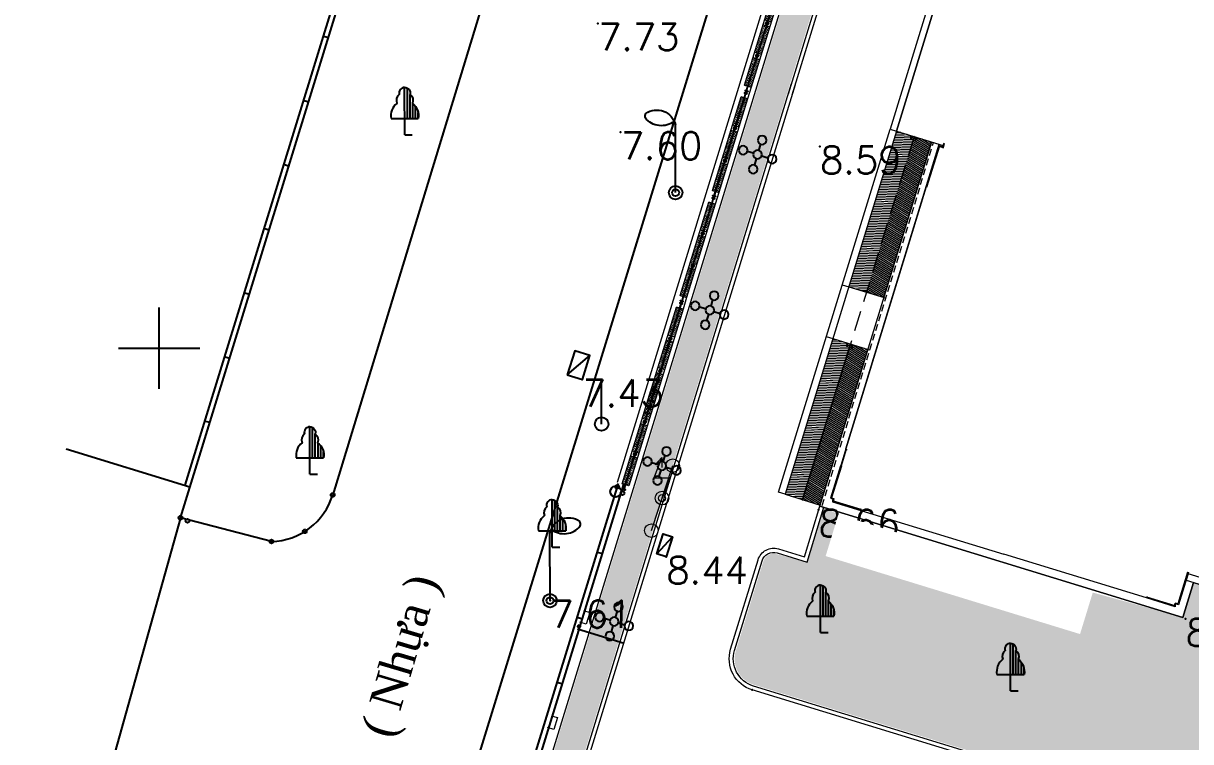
# Model space of a CAD drawing. Header units: inches. Extents: x 587740 to 588006, y 2325787 to 2326106.
# Drawn here: x 587795 to 587837.99, y 2325985.5 to 2326011.98 of the extents above; entities that cross this region are included whole.
import ezdxf
from ezdxf.enums import TextEntityAlignment as Align

# ---------------------------------------------------------------- set-up
doc = ezdxf.new("R2010")
doc.units = ezdxf.units.IN
doc.header["$MEASUREMENT"] = 0
doc.set_wipeout_variables(frame=1)
doc.header["$PDSIZE"] = 0.1
doc.linetypes.add('Xref Mat bang tang 1$0$DASHED2', pattern=[0.375, 0.25, -0.125])
doc.linetypes.add('Xref Mat bang tang 1$0$HIDDEN', pattern=[0.375, 0.25, -0.125])
for name, color, linetype in [('DANCU', 6, 'Continuous'), ('diem', 8, 'Continuous'), ('DIEN_CHIEU_SANG', 242, 'Continuous'), ('Docao', 22, 'Continuous'), ('duongdien', 1, 'Continuous'), ('GIAOTHONG', 31, 'Continuous'), ('Ho ga', 8, 'Continuous'), ('KHUNG', 7, 'Continuous'), ('KYHIEU', 2, 'Continuous'), ('KYHIEUCAY', 242, 'Continuous'), ('VTgioi', 40, 'Continuous'), ('VTRON', 1, 'Continuous'), ('Xref Landscape 2020 05 04$0$$0$KT-Tuong', 1, 'Continuous'), ('Xref Landscape 2020 05 04$0$CDC-E-Lighting', 2, 'Continuous'), ('Xref Landscape 2020 05 04$0$KT-Tuong', 1, 'Continuous')]:
    doc.layers.add(name, color=color, linetype=linetype)
for name, color, linetype, lineweight in [('XREF HIEN TRANG$0$DIEN_CAO_THE', 8, 'Continuous', 18), ('XREF HIEN TRANG$0$duongdien', 8, 'Continuous', 18), ('Xref Landscape 2020 05 04$0$A1-DIM', 253, 'Continuous', 13), ('Xref Landscape 2020 05 04$0$MANH', 136, 'Continuous', 5), ('Xref Landscape 2020 05 04$0$tree', 74, 'Continuous', 13), ('Xref Landscape 2020 05 04$0$TUONG', 7, 'Continuous', 40), ('Xref Landscape 2020 05 04$0$Xref Landscape$0$THAY', 4, 'Continuous', 20), ('Xref Mat bang tang 1$0$A-THAY', 4, 'Continuous', 20), ('Xref Mat bang tang 1$0$Hatch', 251, 'Continuous', 9), ('Xref Mat bang tang 1$0$KHUAT', 57, 'Xref Mat bang tang 1$0$DASHED2', 9), ('Xref Mat bang tang 1$0$Ky hieu', 40, 'Continuous', 15), ('Xref Mat bang tang 1$0$MANH', 136, 'Continuous', 5), ('Xref Mat bang tang 1$0$THAY', 4, 'Continuous', 20), ('Xref mat dung 1$0$hoan thien', 41, 'Continuous', 20), ('Xref mat dung 1$0$MANH', 136, 'Continuous', 5)]:
    doc.layers.add(name, color=color, linetype=linetype, lineweight=lineweight)
doc.styles.add('VNARIAL', font='txt.shx')
doc.styles.add('VNTIME', font='')
doc.styles.get('VNTIME').set_extended_font_data('.VnTime')
pattern_1 = [(162.94485, (587837.1625, 2326033.80572), (-0.15616437, -0.08284136), [0.0625, -0.18749998]), (252.94485, (587837.1418, 2326033.84476), (0.08284132, -0.15616439), [0.0625, -0.18750003])]

# ---------------------------------------------------------------- blocks, each defined once
blk = doc.blocks.new('kday')
at = {"layer": 'duongdien'}
blk.add_lwpolyline([(0, 0), (0, 1.5)], dxfattribs=at)
blk.add_circle((0, 0), 0.25, dxfattribs=at)
blk = doc.blocks.new('lightt')
at = {"layer": 'KYHIEU'}
for points in [[(-1.097, 2.919, -0.523652), (0, 2.5, -0.549376)], [(-0.048, 2.635, -0.420531), (-1.114, 2.755, -0.572241)]]:
    blk.add_lwpolyline(points, format="xyb", dxfattribs=at)
blk.add_lwpolyline([(0, 0), (0, 2.5)], dxfattribs=at)
for radius in [0.25, 0.125]:
    blk.add_circle((0, 0), radius, dxfattribs=at)
blk.add_arc((-0.949, 2.821), 0.178, 146.5915, 201.9104, dxfattribs=at)
blk = doc.blocks.new('tree')
at = {"layer": 'KYHIEU'}
for points in [[(0, 1.75, 0.497303), (-0.198, 1.489, 0.339551), (-0.285, 1.164, 0.289175), (-0.5, 0.602)], [(0, 1.75, -0.497303), (0.198, 1.489, -0.339551), (0.285, 1.164, -0.289175), (0.5, 0.602)]]:
    blk.add_lwpolyline(points, format="xyb", dxfattribs=at)
for points in [[(0, 0), (0, 1.75)], [(0.1, 0.602), (0.1, 1.724)], [(0.2, 0.602), (0.2, 1.487)], [(0.3, 0.602), (0.3, 1.152)], [(0.4, 0.602), (0.4, 1.048)], [(-0.5, 0.602), (0.5, 0.602)], [(0.5, 0.602), (0.5, 0.823)], [(0, 0), (0.28, -0.002)]]:
    blk.add_lwpolyline(points, dxfattribs=at)
blk = doc.blocks.new('XREF HIEN TRANG$0$trambt')
at = {"layer": 'XREF HIEN TRANG$0$duongdien'}
for p, q in [((0, 1.5), (-0.3, 0.75)), ((0, 1.5), (-0.255, 1.221)), ((0, 1.5), (-0.008, 1.123)), ((-0.3, 0.75), (0.3, 0.75)), ((0.3, 0.75), (0, 0))]:
    blk.add_line(p, q, dxfattribs=at)
for radius in [0.25, 0.13]:
    blk.add_circle((0, 0), radius, dxfattribs=at)
blk = doc.blocks.new('Xref Landscape 2020 05 04$0$li85')
at = {"linetype": 'ByBlock'}
for p, q in [((-100, 0), (-250, 0)), ((0, 100), (0, 250)), ((100, 0), (250, 0)), ((0, -100), (0, -250))]:
    blk.add_line(p, q, dxfattribs=at)
for centre in [(0, 350), (-350, 0), (0, 0), (350, 0), (0, -350)]:
    blk.add_circle(centre, 100, dxfattribs=at)
blk = doc.blocks.new('Xref Landscape 2020 05 04$0$123333')
at = {"layer": 'Xref Landscape 2020 05 04$0$tree'}
h = blk.add_hatch(dxfattribs=at)
h.set_pattern_fill('CROSS', color=256, scale=150)
h.set_pattern_definition([(9e-15, (-1079850.712, 449499.754), (37.5, 37.5), [18.75, -56.25]), (90, (-1079841.337, 449490.38), (-37.5, 37.5), [18.75, -56.25])])
h.paths.add_polyline_path([(350, 134), (1425, 134), (1425, 250), (350, 250)])
h = blk.add_hatch(dxfattribs=at)
h.set_pattern_fill('CROSS', color=256, scale=150)
h.set_pattern_definition([(9e-15, (-1079850.712, 449367.128), (37.5, 37.5), [18.75, -56.25]), (90, (-1079841.337, 449357.753), (-37.5, 37.5), [18.75, -56.25])])
h.paths.add_polyline_path([(350, 1), (1425, 1), (1425, 117), (350, 117)])
h = blk.add_hatch(dxfattribs=at)
h.set_pattern_fill('CROSS', color=256, scale=150)
h.set_pattern_definition([(9e-15, (-1078592.38, 449499.754), (37.5, 37.5), [18.75, -56.25]), (90, (-1078583.004, 449490.38), (-37.5, 37.5), [18.75, -56.25])])
h.paths.add_polyline_path([(1625, 134), (2675, 134), (2675, 250), (1625, 250)])
h = blk.add_hatch(dxfattribs=at)
h.set_pattern_fill('CROSS', color=256, scale=150)
h.set_pattern_definition([(9e-15, (-1078592.38, 449367.128), (37.5, 37.5), [18.75, -56.25]), (90, (-1078583.004, 449357.753), (-37.5, 37.5), [18.75, -56.25])])
h.paths.add_polyline_path([(1625, 1), (2675, 1), (2675, 117), (1625, 117)])
h = blk.add_hatch(dxfattribs=at)
h.set_pattern_fill('CROSS', color=256, scale=150)
h.set_pattern_definition([(9e-15, (-1077459.045, 449499.754), (37.5, 37.5), [18.75, -56.25]), (90, (-1077449.67, 449490.38), (-37.5, 37.5), [18.75, -56.25])])
h.paths.add_polyline_path([(2875, 134), (3950, 134), (3950, 250), (2875, 250)])
h = blk.add_hatch(dxfattribs=at)
h.set_pattern_fill('CROSS', color=256, scale=150)
h.set_pattern_definition([(9e-15, (-1077459.045, 449367.128), (37.5, 37.5), [18.75, -56.25]), (90, (-1077449.67, 449357.753), (-37.5, 37.5), [18.75, -56.25])])
h.paths.add_polyline_path([(2875, 1), (3950, 1), (3950, 117), (2875, 117)])
at = {"layer": 'Xref Landscape 2020 05 04$0$$0$KT-Tuong', "ltscale": 3}
for points in [[(125, 129), (161, 129, 0.414214), (168, 136), (168, 175), (175, 175), (175, 75), (168, 75), (168, 114, 0.414214), (161, 121), (125, 121)], [(4175, 129), (4139, 129, -0.414214), (4132, 136), (4132, 175), (4125, 175), (4125, 75), (4132, 75), (4132, 114, -0.414214), (4139, 121), (4175, 121)]]:
    blk.add_lwpolyline(points, format="xyb", dxfattribs=at)
for points in [[(1498, 75), (1553, 75), (1553, 175), (1498, 175)], [(1505, 82), (1546, 82), (1546, 168), (1505, 168)], [(2748, 75), (2803, 75), (2803, 175), (2748, 175)], [(2755, 82), (2796, 82), (2796, 168), (2755, 168)]]:
    blk.add_lwpolyline(points, close=True, dxfattribs=at)
at = {"layer": 'Xref Landscape 2020 05 04$0$A1-DIM'}
for points in [[(175, 134), (1498, 134), (1498, 117), (175, 117)], [(1553, 134), (2748, 134), (2748, 117), (1553, 117)], [(2803, 133), (4125, 134), (4125, 117), (2803, 117)]]:
    blk.add_lwpolyline(points, close=True, dxfattribs=at)
at = {"layer": 'Xref Landscape 2020 05 04$0$MANH'}
for p, q in [((1425, 250), (1425, 0)), ((1625, 250), (1625, 0)), ((2675, 250), (2675, 0)), ((2875, 250), (2875, 0))]:
    blk.add_line(p, q, dxfattribs=at)
blk.add_lwpolyline([(350, 250), (3950, 250), (3950, 0), (350, 0)], close=True, dxfattribs=at)
blk = doc.blocks.new('Xref Landscape 2020 05 04$0$hangrao')
at = {"layer": 'Xref Landscape 2020 05 04$0$KT-Tuong', "ltscale": 3}
blk.add_lwpolyline([(-47372, -29104), (-47372, -29140, -0.414214), (-47379, -29147), (-47417, -29147), (-47417, -29154), (-47317, -29154), (-47317, -29147), (-47356, -29147, -0.414214), (-47363, -29140), (-47363, -29104)], format="xyb", dxfattribs=at)
at = {"layer": 'Xref Landscape 2020 05 04$0$Xref Landscape$0$THAY'}
for points in [[(-47047, -45529), (-47047, 11174), (-35255, 24405), (-3384, 24405), (-2620, 24405), (-2620, 25045), (-35542, 25045), (-47687, 11418), (-47687, -32103)], [(-47492, -16729), (-47242, -16729), (-47242, -17179), (-47492, -17179)], [(-47492, -20779), (-47242, -20779), (-47242, -21229), (-47492, -21229)], [(-47492, -24829), (-47242, -24829), (-47242, -25279), (-47492, -25279)], [(-47492, -28879), (-47242, -28879), (-47242, -29329), (-47492, -29329)], [(-47492, -36979), (-47242, -36979), (-47242, -37429), (-47492, -37429)], [(-47492, -41029), (-47242, -41029), (-47242, -41479), (-47492, -41479)]]:
    blk.add_lwpolyline(points, dxfattribs=at)
at = {"layer": 'Xref Landscape 2020 05 04$0$Xref Landscape$0$THAY', "rotation": 90}
for p in [(-47242, -17079), (-47242, -21129), (-47242, -25179), (-47242, -29229), (-47242, -32441)]:
    blk.add_blockref('Xref Landscape 2020 05 04$0$123333', p, dxfattribs=at)
blk = doc.blocks.new('Xref Landscape 2020 05 04$0$12PPLT07')
at = {"color": 0, "linetype": 'ByBlock'}
blk.add_lwpolyline([(0, 0), (0, 0), (0, 0), (0, 0), (0, 0), (0, 0), (0, 0), (0, 0), (0, 0), (0, 0), (0, 0), (0, 0), (0, 0), (0, 0), (0, 0), (0, 0), (1, 0), (0, 0), (0, 0), (0, 0), (0, 0), (0, 0), (0, 0), (0, 0), (0, 0), (0, 0), (0, 0), (0, 0), (0, 0), (0, 0), (0, 0), (0, -1), (0, -1), (0, -1), (0, 0), (0, -1), (0, -1), (0, 0), (0, 0), (0, 0), (0, 0), (0, 0), (0, 0), (0, 0), (-1, 0), (-1, 0), (0, 0), (-1, 0), (0, 0), (0, 0), (0, 0), (0, 0), (0, 0), (0, 0), (0, 0), (0, 0), (0, 0), (0, 0), (0, 0)], close=True, dxfattribs=at)
for points in [[(0, 0), (0, 0), (0, 0), (0, 0), (0, 0), (0, 0), (0, 0), (0, 0)], [(0, 0), (0, 0), (0, 0), (0, 0), (0, 0), (0, 0)], [(0, 0), (0, 0), (0, 0), (0, 0), (0, 0)], [(0, 0), (0, 0), (0, 0), (0, 0), (0, 0)], [(0, 0), (0, 0), (0, 0), (0, 0), (0, 0)]]:
    blk.add_lwpolyline(points, dxfattribs=at)
blk = doc.blocks.new('lightp')
at = {"layer": 'duongdien'}
for points in [[(1.097, 2.919, 0.523652), (0, 2.5, 0.549376)], [(0.048, 2.635, 0.420531), (1.114, 2.755, 0.572241)]]:
    blk.add_lwpolyline(points, format="xyb", dxfattribs=at)
blk.add_lwpolyline([(0, 0), (0, 2.5)], dxfattribs=at)
for radius in [0.25, 0.125]:
    blk.add_circle((0, 0), radius, dxfattribs=at)
blk.add_arc((0.949, 2.821), 0.178, 338.0896, 33.4085, dxfattribs=at)

msp = doc.modelspace()

# ---------------------------------------------------------------- hatches: boundary and pattern name
at = {"layer": 'Xref Mat bang tang 1$0$Hatch'}
h = msp.add_hatch(dxfattribs=at)
h.set_pattern_fill('ANSI31', color=256, scale=500, angle=330)
h.set_pattern_definition([(357.94485, (587839.41324, 2326041.483236), (0.00224135, 0.06245981), [])])
h.paths.add_polyline_path([(587827.806, 2326007.807), (587827.156, 2326008.006), (587825.396, 2326002.27), (587826.046, 2326002.07)])
h = msp.add_hatch(dxfattribs=at)
h.set_pattern_fill('ANSI31', color=256, scale=500, angle=300)
h.set_pattern_definition([(327.9448, (587827.86305, 2326007.789035), (0.03317096, 0.0529711), [])])
h.paths.add_polyline_path([(587827.806, 2326007.807), (587828.456, 2326007.607), (587826.696, 2326001.871), (587826.046, 2326002.07)])
h = msp.add_hatch(dxfattribs=at)
h.set_pattern_fill('ANSI31', color=256, scale=500, angle=330)
h.set_pattern_definition([(357.94485, (587837.066903, 2326033.83505), (0.00224135, 0.06245981), [])])
h.paths.add_polyline_path([(587823.7, 2325994.422), (587825.459, 2326000.158), (587824.809, 2326000.358), (587823.05, 2325994.622)])
h = msp.add_hatch(dxfattribs=at)
h.set_pattern_fill('ANSI31', color=256, scale=500, angle=300)
h.set_pattern_definition([(327.9448, (587825.516715, 2326000.14085), (0.03317096, 0.0529711), [])])
h.paths.add_polyline_path([(587825.459, 2326000.158), (587826.109, 2325999.959), (587824.35, 2325994.223), (587823.7, 2325994.422)])

# ---------------------------------------------------------------- linework, layer by layer
msp.add_line((587817.126, 2325989.123), (587815.405, 2325989.65))
at = {"layer": 'DANCU'}
for p, q in [((587800.784, 2325993.756), (587819.312, 2326053.98)), ((587796.573, 2325996.299), (587801.135, 2325994.896)), ((587799.861, 2325939.552), (587816.917, 2325995.019)), ((587800.784, 2325993.756), (587797.127, 2325980.663))]:
    msp.add_line(p, q, dxfattribs=at)
at = {"layer": 'diem'}
for p in [(587816.154, 2326011.975, 7.731), (587816.995, 2326007.959, 7.596), (587824.334, 2326007.434, 8.586), (587815.578, 2325998.847, 7.426), (587824.281, 2325994.046, 8.657), (587818.676, 2325992.317, 8.439), (587814.395, 2325990.699, 7.608), (587837.799, 2325990.026, 8.873)]:
    msp.add_point(p, dxfattribs=at)
at = {"layer": 'GIAOTHONG'}
for p, q in [((587818.663, 2326034.876), (587806.393, 2325994.595)), ((587823.06, 2326021.663), (587811.747, 2325984.948)), ((587804.136, 2325992.878), (587800.784, 2325993.756))]:
    msp.add_line(p, q, dxfattribs=at)
msp.add_arc((587804.072, 2325995.304), 2.427, 271.5112, 343.0138, dxfattribs=at)
at = {"layer": 'Ho ga'}
for points, elevation in [([(587815.031, 2325999.019), (587815.588, 2325998.844), (587815.866, 2325999.728), (587815.309, 2325999.903)], 7.429), ([(587818.676, 2325992.317), (587818.332, 2325992.425), (587818.564, 2325993.164), (587818.908, 2325993.056)], 8.439)]:
    msp.add_lwpolyline(points, close=True, dxfattribs=dict(at, elevation=elevation))
for points, elevation in [([(587815.031, 2325999.019), (587815.866, 2325999.728)], 7.429), ([(587818.332, 2325992.425), (587818.908, 2325993.056)], 8.439)]:
    msp.add_lwpolyline(points, dxfattribs=dict(at, elevation=elevation))
at = {"layer": 'KHUNG'}
for p, q in [((587800, 2325998.5), (587800, 2326001.5)), ((587798.5, 2326000), (587801.5, 2326000))]:
    msp.add_line(p, q, dxfattribs=at)
at = {"layer": 'KYHIEU', "color": 242}
for p, q in [((587819.062, 2326053.847), (587800.944, 2325994.954)), ((587806.224, 2326011.439), (587806.033, 2326011.498)), ((587805.497, 2326009.076), (587805.306, 2326009.135)), ((587804.77, 2326006.712), (587804.579, 2326006.771)), ((587804.043, 2326004.349), (587803.852, 2326004.408)), ((587803.316, 2326001.986), (587803.125, 2326002.045)), ((587802.589, 2325999.622), (587802.398, 2325999.681)), ((587801.862, 2325997.259), (587801.671, 2325997.318)), ((587794.999, 2325922.918), (587817.108, 2325994.99)), ((587816.133, 2325992.492), (587816.324, 2325992.434)), ((587815.396, 2325990.091), (587815.587, 2325990.032)), ((587814.66, 2325987.69), (587814.851, 2325987.631))]:
    msp.add_line(p, q, dxfattribs=at)
at = {"layer": 'KYHIEU'}
for points in [[(587805.551, 2325997.106, 0.497303), (587805.353, 2325996.845, 0.339551), (587805.266, 2325996.519, 0.289175), (587805.052, 2325995.958)], [(587805.551, 2325997.106, -0.497303), (587805.749, 2325996.845, -0.339551), (587805.836, 2325996.52, -0.289175), (587806.052, 2325995.959)]]:
    msp.add_lwpolyline(points, format="xyb", dxfattribs=at)
for points in [[(587805.553, 2325995.356), (587805.551, 2325997.106)], [(587805.652, 2325995.959), (587805.651, 2325997.081)], [(587805.752, 2325995.959), (587805.751, 2325996.844)], [(587805.852, 2325995.959), (587805.851, 2325996.509)], [(587805.952, 2325995.959), (587805.952, 2325996.405)], [(587805.052, 2325995.958), (587806.052, 2325995.959)], [(587806.052, 2325995.959), (587806.052, 2325996.18)], [(587805.553, 2325995.356), (587805.833, 2325995.355)]]:
    msp.add_lwpolyline(points, dxfattribs=at)
at = {"layer": 'VTgioi'}
msp.add_circle((587816.815, 2325994.717), 0.2, dxfattribs=at)
at = {"layer": 'VTRON'}
for centre in [(587806.393, 2325994.595), (587816.87, 2325994.894), (587817.064, 2325994.66), (587800.784, 2325993.756), (587801.043, 2325993.641), (587804.136, 2325992.878), (587805.368, 2325993.252)]:
    msp.add_circle(centre, 0.07, dxfattribs=at)
at = {"layer": 'XREF HIEN TRANG$0$DIEN_CAO_THE', "color": 252}
msp.add_line((587818.127, 2325993.281), (587818.915, 2325995.675), dxfattribs=at)
for centre in [(587818.915, 2325995.675), (587818.127, 2325993.281)]:
    msp.add_circle(centre, 0.25, dxfattribs=at)
at = {"layer": 'Xref Landscape 2020 05 04$0$MANH'}
for points in [[(587823.319, 2326009.337), (587831.903, 2326037.288)], [(587823.175, 2326009.381), (587831.71, 2326037.171)], [(587814.444, 2325980.424), (587823.436, 2326009.719)], [(587815.53, 2325984.466), (587823.293, 2326009.763)]]:
    msp.add_lwpolyline(points, dxfattribs=at)
at = {"layer": 'Xref Mat bang tang 1$0$A-THAY'}
msp.add_lwpolyline([(587826.917, 2326008.079), (587827.156, 2326008.006), (587831.232, 2326021.295), (587830.993, 2326021.368)], close=True, dxfattribs=at)
msp.add_lwpolyline([(587832.953, 2326020.767), (587831.232, 2326021.295), (587827.156, 2326008.006), (587828.876, 2326007.478)], dxfattribs=at)
at = {"layer": 'Xref Mat bang tang 1$0$Hatch'}
msp.add_line((587823.7, 2325994.422), (587825.459, 2326000.158), dxfattribs=at)
at = {"layer": 'Xref Mat bang tang 1$0$KHUAT'}
for p, q in [((587824.417, 2325994.202), (587828.523, 2326007.587)), ((587826.696, 2326001.871), (587826.763, 2326001.851)), ((587826.109, 2325999.959), (587826.176, 2325999.938))]:
    msp.add_line(p, q, dxfattribs=at)
at = {"layer": 'Xref Mat bang tang 1$0$Ky hieu', "linetype": 'Xref Mat bang tang 1$0$HIDDEN', "ltscale": 3}
msp.add_lwpolyline([(587827.806, 2326007.807), (587823.7, 2325994.422)], dxfattribs=at)
at = {"layer": 'Xref Mat bang tang 1$0$Ky hieu'}
for points in [[(587827.791, 2326007.76), (587827.878, 2326007.666), (587827.91, 2326007.695), (587827.806, 2326007.807), (587827.657, 2326007.772), (587827.666, 2326007.731)], [(587825.445, 2326000.111), (587825.532, 2326000.018), (587825.563, 2326000.047), (587825.459, 2326000.158), (587825.311, 2326000.124), (587825.32, 2326000.083)]]:
    msp.add_lwpolyline(points, close=True, dxfattribs=at)
at = {"layer": 'Xref Mat bang tang 1$0$Ky hieu', "const_width": 0.0375}
msp.add_lwpolyline([(587823.705, 2325994.44, -1), (587823.694, 2325994.404, -1)], format="xyb", close=True, dxfattribs=at)
at = {"layer": 'Xref Mat bang tang 1$0$MANH'}
for p, q in [((587825.157, 2326002.343), (587825.396, 2326002.27)), ((587824.57, 2326000.431), (587824.809, 2326000.358)), ((587823.05, 2325994.622), (587824.35, 2325994.223))]:
    msp.add_line(p, q, dxfattribs=at)
msp.add_lwpolyline([(587841.334, 2325990.634), (587837.892, 2325991.69), (587837.819, 2325991.451), (587841.261, 2325990.395)], close=True, dxfattribs=at)
at = {"layer": 'Xref Mat bang tang 1$0$THAY'}
for p, q in [((587825.287, 2325996.289), (587828.733, 2326007.522)), ((587825.396, 2326002.27), (587826.696, 2326001.871)), ((587824.809, 2326000.358), (587826.109, 2325999.959))]:
    msp.add_line(p, q, dxfattribs=at)
msp.add_lwpolyline([(587826.917, 2326008.079), (587827.156, 2326008.006), (587823.05, 2325994.622), (587822.81, 2325994.695)], close=True, dxfattribs=at)
at = {"layer": 'Xref mat dung 1$0$hoan thien'}
for p, q in [((587828.862, 2326007.43), (587828.906, 2326007.574)), ((587828.882, 2326007.393), (587828.926, 2326007.536)), ((587828.249, 2326005.945), (587828.718, 2326007.474)), ((587828.278, 2326005.936), (587828.747, 2326007.466)), ((587828.718, 2326007.474), (587828.747, 2326007.466)), ((587828.753, 2326007.432), (587828.761, 2326007.461)), ((587828.753, 2326007.432), (587828.882, 2326007.393)), ((587828.761, 2326007.461), (587828.862, 2326007.43)), ((587828.278, 2326005.936), (587828.249, 2326005.945)), ((587825.321, 2325996.247), (587825.33, 2325996.276)), ((587825.096, 2325995.667), (587824.73, 2325994.472)), ((587825.125, 2325995.659), (587824.767, 2325994.492)), ((587825.125, 2325995.659), (587825.096, 2325995.667)), ((587824.73, 2325994.472), (587824.825, 2325994.443)), ((587824.767, 2325994.492), (587824.863, 2325994.463)), ((587824.809, 2325994.39), (587824.825, 2325994.443)), ((587824.838, 2325994.382), (587824.809, 2325994.39)), ((587824.838, 2325994.382), (587824.863, 2325994.463)), ((587837.878, 2325991.746), (587837.52, 2325990.58)), ((587837.907, 2325991.737), (587837.54, 2325990.542)), ((587837.878, 2325991.746), (587837.907, 2325991.737)), ((587837.415, 2325990.476), (587836.364, 2325990.798)), ((587837.424, 2325990.505), (587836.373, 2325990.827)), ((587836.406, 2325990.833), (587836.377, 2325990.841)), ((587837.4, 2325990.528), (587837.425, 2325990.609)), ((587837.4, 2325990.528), (587837.429, 2325990.519)), ((587837.52, 2325990.58), (587837.425, 2325990.609)), ((587837.429, 2325990.519), (587837.445, 2325990.571)), ((587837.54, 2325990.542), (587837.445, 2325990.571))]:
    msp.add_line(p, q, dxfattribs=at)
for points in [[(587825.316, 2325996.28), (587825.287, 2325996.289), (587825.101, 2325995.682), (587825.129, 2325995.673)], [(587837.415, 2325990.476), (587836.364, 2325990.798), (587836.373, 2325990.827), (587837.424, 2325990.505)]]:
    msp.add_lwpolyline(points, close=True, dxfattribs=at)
at = {"layer": 'Xref mat dung 1$0$MANH'}
msp.add_lwpolyline([(587828.249, 2326005.945), (587825.287, 2325996.289)], dxfattribs=at)

# ---------------------------------------------------------------- block references
at = {"layer": 'DANCU', "rotation": 0.07980511167396942}
msp.add_blockref('kday', (587816.296, 2325997.208), dxfattribs=at)
at = {"layer": 'DIEN_CHIEU_SANG'}
for name, p, rotation in [('lightt', (587819.022, 2326005.736), 0.07980511167396942), ('lightp', (587814.395, 2325990.699, 7.608), 0.07980511167430589)]:
    msp.add_blockref(name, p, dxfattribs=dict(at, rotation=rotation))
at = {"layer": 'KYHIEUCAY'}
for p, rotation in [((587809.044, 2326007.863), 0.07980511167396942), ((587814.474, 2325992.668), 0.07980511167396942), ((587831.356, 2325987.376), 0.07980511167389877)]:
    msp.add_blockref('tree', p, dxfattribs=dict(at, rotation=rotation))
at = {"layer": 'XREF HIEN TRANG$0$DIEN_CAO_THE', "color": 252, "rotation": 0.07980510332981575}
msp.add_blockref('XREF HIEN TRANG$0$trambt', (587818.521, 2325994.478), dxfattribs=at)
at = {"layer": 'Xref Landscape 2020 05 04$0$CDC-E-Lighting', "extrusion": (0, 0, -1), "xscale": 0.001600000215697532, "yscale": 0.001599999610334635, "zscale": -0.001599999999998307, "rotation": 107.0551547354045}
for p in [(-587822.039, 2326007.139), (-587820.279, 2326001.403), (-587818.519, 2325995.666), (-587816.759, 2325989.93)]:
    msp.add_blockref('Xref Landscape 2020 05 04$0$li85', p, dxfattribs=at)

# ---------------------------------------------------------------- texts
at = {"layer": 'Docao', "style": 'VNARIAL', "oblique": 1}
for s, p in [('7.73', (587816.154, 2326011.975, 7.731)), ('7.60', (587816.995, 2326007.959, 7.596)), ('8.59', (587824.334, 2326007.434, 8.586)), ('7.43', (587815.578, 2325998.847, 7.426)), ('8.66', (587824.281, 2325994.046, 8.657)), ('8.44', (587818.676, 2325992.317, 8.439)), ('7.61', (587814.395, 2325990.699, 7.608)), ('8.87', (587837.799, 2325990.026, 8.873))]:
    msp.add_text(s, height=1, dxfattribs=at).set_placement(p, align=Align.TOP_LEFT)
at = {"layer": 'GIAOTHONG', "style": 'VNTIME'}
msp.add_text('( Nhùa )', height=1.2, rotation=73.4766, dxfattribs=at).set_placement((587808.572, 2325985.575))

# ---------------------------------------------------------------- next in the draw order: wipeouts: each hides what was drawn before it
msp.add_wipeout([(587834.385, 2325990.998), (587825.016, 2325993.872), (587824.547, 2325992.342), (587833.916, 2325989.468)]).dxf.layer = 'Xref Landscape 2020 05 04$0$TUONG'

# ---------------------------------------------------------------- next in the draw order: linework, layer by layer
at = {"layer": 'Xref Landscape 2020 05 04$0$Xref Landscape$0$THAY'}
for points in [[(587822.809, 2325992.604), (587823.763, 2325992.311), (587824.338, 2325994.184), (587837.703, 2325990.084), (587838.096, 2325991.365), (587842.981, 2325989.867), (587840.65, 2325982.266, -0.414214), (587839.9, 2325981.869), (587821.843, 2325987.408, -0.414214), (587821.048, 2325988.908), (587822.059, 2325992.206, -0.414214)], [(587822.765, 2325992.46), (587823.863, 2325992.123), (587824.481, 2325994.14), (587837.703, 2325990.084), (587838.096, 2325991.365), (587842.838, 2325989.911), (587840.506, 2325982.31, -0.414214), (587839.944, 2325982.012), (587821.887, 2325987.552, -0.414214), (587821.191, 2325988.864), (587822.203, 2325992.162, -0.414214)]]:
    msp.add_lwpolyline(points, format="xyb", close=True, dxfattribs=at)
at = {"layer": 'Xref Mat bang tang 1$0$THAY'}
msp.add_lwpolyline([(587838.096, 2325991.365), (587837.703, 2325990.084), (587824.338, 2325994.184), (587828.456, 2326007.607)], dxfattribs=at)
at = {"layer": 'Xref mat dung 1$0$hoan thien'}
for p, q in [((587824.796, 2325994.347), (587825.847, 2325994.025)), ((587824.805, 2325994.376), (587825.856, 2325994.053)), ((587825.832, 2325994.077), (587825.86, 2325994.068))]:
    msp.add_line(p, q, dxfattribs=at)
msp.add_lwpolyline([(587824.796, 2325994.347), (587825.847, 2325994.025), (587825.856, 2325994.053), (587824.805, 2325994.376)], close=True, dxfattribs=at)
at = {"layer": 'Xref mat dung 1$0$MANH'}
for p in [(587825.847, 2325994.025), (587836.364, 2325990.799)]:
    msp.add_line(p, (587831.106, 2325992.412), dxfattribs=at)

# ---------------------------------------------------------------- next in the draw order: block references
at = {"layer": 'KYHIEUCAY', "rotation": 0.07980511167389877}
msp.add_blockref('tree', (587824.355, 2325989.522), dxfattribs=at)
at = {"layer": 'Xref Landscape 2020 05 04$0$CDC-E-Lighting', "xscale": 0.0009999998908797264, "yscale": 0.001000000163912773, "zscale": 0.0009999999999989416, "rotation": 342.9448453374998}
msp.add_blockref('Xref Landscape 2020 05 04$0$hangrao', (587871.872, 2326011.756), dxfattribs=at)

# ---------------------------------------------------------------- next in the draw order: block references
at = {"xscale": 0.003999999563518906, "yscale": 0.004000000655651093, "zscale": 0.003999999999995766, "rotation": 342.9448453374998}
msp.add_blockref('Xref Landscape 2020 05 04$0$12PPLT07', (587821.845, 2325987.41), dxfattribs=at)

# ---------------------------------------------------------------- next in the draw order: hatches: boundary and pattern name
at = {"layer": 'Xref Landscape 2020 05 04$0$tree'}
h = msp.add_hatch(dxfattribs=at)
h.set_pattern_fill('CROSS', color=256, scale=500, angle=180)
h.set_pattern_definition(pattern_1)
h.paths.add_polyline_path([(587826.565, 2326020.601), (587815.107, 2325983.267), (587814.061, 2325983.588), (587825.515, 2326020.923)])
h = msp.add_hatch(dxfattribs=at)
h.set_pattern_fill('CROSS', color=256, scale=500, angle=180)
h.set_pattern_definition(pattern_1)
edge = h.paths.add_edge_path()
edge.add_ellipse((587881.77, 2325969.651), major_axis=(0.283, 0.283), ratio=1, start_angle=117.9448, end_angle=207.9448)
edge.add_line((587881.653, 2325969.269), (587901.395, 2325963.212))
edge.add_ellipse((587901.688, 2325964.168), major_axis=(0.293, 0.956), ratio=1, start_angle=179.984, end_angle=269.984)
edge.add_line((587902.644, 2325963.875), (587903.656, 2325967.173))
edge.add_ellipse((587903.274, 2325967.291), major_axis=(0.283, 0.283), ratio=1, start_angle=297.9448, end_angle=387.9448)
edge.add_line((587903.391, 2325967.673), (587900.561, 2325968.541))
edge.add_line((587900.561, 2325968.541), (587901.194, 2325970.606))
edge.add_line((587901.194, 2325970.606), (587888.009, 2325974.651))
edge.add_line((587888.009, 2325974.651), (587888.402, 2325975.932))
edge.add_line((587888.402, 2325975.932), (587883.719, 2325977.369))
edge.add_line((587883.719, 2325977.369), (587881.388, 2325969.769))
edge = h.paths.add_edge_path()
edge.add_line((587876.441, 2325970.868), (587878.712, 2325970.171))
edge.add_ellipse((587878.83, 2325970.553), major_axis=(0.283, 0.283), ratio=1, start_angle=207.9448, end_angle=297.9448)
edge.add_line((587879.212, 2325970.436), (587881.213, 2325976.919))
edge.add_line((587881.213, 2325976.919), (587878.559, 2325977.733))
edge.add_line((587878.559, 2325977.733), (587876.441, 2325970.868))
edge = h.paths.add_edge_path()
edge.add_line((587866.769, 2325979.207), (587863.968, 2325980.066))
edge.add_line((587863.968, 2325980.066), (587862.447, 2325975.109))
edge.add_line((587862.447, 2325975.109), (587868.088, 2325973.378))
edge.add_line((587868.088, 2325973.378), (587868.264, 2325973.952))
edge.add_line((587868.264, 2325973.952), (587869.363, 2325973.615))
edge.add_line((587869.363, 2325973.615), (587870.462, 2325973.277))
edge.add_line((587870.462, 2325973.277), (587870.286, 2325972.704))
edge.add_line((587870.286, 2325972.704), (587874.93, 2325971.279))
edge.add_line((587874.93, 2325971.279), (587878.908, 2325984.248))
edge.add_line((587878.908, 2325984.248), (587877.605, 2325984.647))
edge.add_ellipse((587877.502, 2325984.313), major_axis=(0.247, 0.247), ratio=1, start_angle=27.9448, end_angle=117.9881)
edge.add_ellipse((587872.978, 2325985.724), major_axis=(1.287, 4.196), ratio=1, start_angle=219.5409, end_angle=269.7083, ccw=False)
edge.add_ellipse((587874.765, 2325981.337), major_axis=(0.247, 0.247), ratio=1, start_angle=63.097, end_angle=168.5416)
edge.add_ellipse((587870.961, 2325978.825), major_axis=(1.235, 4.024), ratio=1, start_angle=101.8593, end_angle=320.4994, ccw=False)
edge = h.paths.add_edge_path()
edge.add_line((587864.943, 2325983.245), (587864.496, 2325981.787))
edge.add_line((587864.496, 2325981.787), (587867.473, 2325980.874))
edge.add_ellipse((587870.972, 2325978.859), major_axis=(1.184, 3.86), ratio=1, start_angle=358.1278, end_angle=437.1231, ccw=False)
edge.add_ellipse((587873.064, 2325985.668), major_axis=(0.905, 2.955), ratio=1, start_angle=182.3675, end_angle=345.9625)
edge.add_ellipse((587875.158, 2325992.498), major_axis=(1.235, 4.027), ratio=1, start_angle=102.362, end_angle=190.2323, ccw=False)
edge.add_line((587870.96, 2325992.842), (587868.152, 2325993.703))
edge.add_line((587868.152, 2325993.703), (587867.782, 2325992.498))
edge.add_ellipse((587864.679, 2325988.388), major_axis=(1.51, 4.924), ratio=1, start_angle=272.2209, end_angle=339.9965, ccw=False)
edge.add_ellipse((587864.679, 2325988.388), major_axis=(1.512, 4.923), ratio=1, start_angle=200.0127, end_angle=272.2395, ccw=False)
edge = h.paths.add_edge_path()
edge.add_ellipse((587877.05, 2325988.367), major_axis=(0.28, 0.28), ratio=1, start_angle=104.6818, end_angle=163.9649)
edge.add_line((587876.703, 2325988.175), (587877.427, 2325986.276))
edge.add_ellipse((587877.592, 2325986.132), major_axis=(0.155, 0.155), ratio=1, start_angle=93.9167, end_angle=218.4299)
edge.add_line((587877.567, 2325985.914), (587880.709, 2325984.95))
edge.add_line((587880.709, 2325984.95), (587879.076, 2325979.63))
edge.add_line((587879.076, 2325979.63), (587879.889, 2325979.381))
edge.add_line((587879.889, 2325979.381), (587879.885, 2325979.367))
edge.add_line((587879.885, 2325979.367), (587879.925, 2325979.55))
edge.add_line((587879.925, 2325979.55), (587881.495, 2325984.666))
edge.add_line((587881.495, 2325984.666), (587881.752, 2325985.504))
edge.add_line((587881.752, 2325985.504), (587883.703, 2325984.905))
edge.add_line((587883.703, 2325984.905), (587884.121, 2325987.494))
edge.add_line((587884.121, 2325987.494), (587881.793, 2325988.208))
edge.add_line((587881.793, 2325988.208), (587883.5, 2325993.772))
edge.add_line((587883.5, 2325993.772), (587885.894, 2325993.067))
edge.add_line((587885.894, 2325993.067), (587887.358, 2325996.817))
edge.add_line((587887.358, 2325996.817), (587881.568, 2325998.593))
edge.add_ellipse((587872.022, 2326012.285), major_axis=(4.886, 15.96), ratio=1, start_angle=215.4981, end_angle=231.906, ccw=False)
edge.add_line((587877.311, 2325996.455), (587877.222, 2325996.164))
edge.add_ellipse((587875.143, 2325992.489), major_axis=(1.238, 4.037), ratio=1, start_angle=218.8017, end_angle=347.5436, ccw=False)
edge = h.paths.add_edge_path()
edge.add_ellipse((587854.169, 2325984.014), major_axis=(1.184, 3.86), ratio=1, start_angle=282.8779, end_angle=361.8732, ccw=False)
edge.add_line((587858.195, 2325983.72), (587861.173, 2325982.806))
edge.add_line((587861.173, 2325982.806), (587861.62, 2325984.264))
edge.add_ellipse((587864.723, 2325988.374), major_axis=(1.511, 4.923), ratio=1, start_angle=87.7761, end_angle=160.0029, ccw=False)
edge.add_ellipse((587864.723, 2325988.374), major_axis=(1.511, 4.923), ratio=1, start_angle=380.0035, end_angle=447.7791, ccw=False)
edge.add_line((587864.459, 2325993.518), (587864.828, 2325994.723))
edge.add_line((587864.828, 2325994.723), (587861.864, 2325995.632))
edge.add_ellipse((587858.36, 2325997.642), major_axis=(1.185, 3.861), ratio=1, start_angle=179.8644, end_angle=257.2265, ccw=False)
edge.add_ellipse((587856.259, 2325990.826), major_axis=(0.898, 2.96), ratio=1, start_angle=-0.1877, end_angle=177.3639)
edge = h.paths.add_edge_path()
edge.add_line((587846.641, 2325979.958), (587851.285, 2325978.533))
edge.add_line((587851.285, 2325978.533), (587851.46, 2325979.107))
edge.add_line((587851.46, 2325979.107), (587852.56, 2325978.769))
edge.add_line((587852.56, 2325978.769), (587853.659, 2325978.432))
edge.add_line((587853.659, 2325978.432), (587853.483, 2325977.859))
edge.add_line((587853.483, 2325977.859), (587859.124, 2325976.128))
edge.add_line((587859.124, 2325976.128), (587860.645, 2325981.086))
edge.add_line((587860.645, 2325981.086), (587857.844, 2325981.945))
edge.add_ellipse((587854.157, 2325983.989), major_axis=(1.236, 4.03), ratio=1, start_angle=38.5383, end_angle=258.0436, ccw=False)
edge.add_ellipse((587852.428, 2325988.195), major_axis=(0.24, 0.24), ratio=1, start_angle=258.2079, end_angle=353.5115)
edge.add_ellipse((587856.224, 2325990.803), major_axis=(1.251, 4.08), ratio=1, start_angle=89.5209, end_angle=141.2229, ccw=False)
edge.add_ellipse((587851.821, 2325992.192), major_axis=(0.247, 0.247), ratio=1, start_angle=297.9016, end_angle=387.9448)
edge.add_line((587851.923, 2325992.526), (587850.62, 2325992.926))
edge.add_line((587850.62, 2325992.926), (587846.641, 2325979.958))
edge = h.paths.add_edge_path()
edge.add_ellipse((587842.971, 2325981.554), major_axis=(0.283, 0.283), ratio=1, start_angle=117.9448, end_angle=207.9448)
edge.add_line((587842.854, 2325981.172), (587845.16, 2325980.464))
edge.add_line((587845.16, 2325980.464), (587846.661, 2325985.359))
edge.add_line((587846.661, 2325985.359), (587843.973, 2325986.184))
edge.add_line((587843.973, 2325986.184), (587842.589, 2325981.672))
edge = h.paths.add_edge_path()
edge.add_line((587823.863, 2325992.123), (587822.75, 2325992.412))
edge.add_ellipse((587822.633, 2325992.03), major_axis=(0.283, 0.283), ratio=1, start_angle=27.9448, end_angle=117.9448)
edge.add_line((587822.251, 2325992.147), (587821.239, 2325988.849))
edge.add_ellipse((587822.195, 2325988.556), major_axis=(0.294, 0.956), ratio=1, start_angle=90.0204, end_angle=180.0204)
edge.add_line((587821.901, 2325987.6), (587839.959, 2325982.06))
edge.add_ellipse((587840.076, 2325982.442), major_axis=(0.283, 0.283), ratio=1, start_angle=207.9448, end_angle=297.9448)
edge.add_line((587840.459, 2325982.325), (587842.838, 2325989.911))
edge.add_line((587842.838, 2325989.911), (587838.096, 2325991.365))
edge.add_line((587838.096, 2325991.365), (587837.703, 2325990.084))
edge.add_line((587837.703, 2325990.084), (587834.385, 2325990.998))
edge.add_line((587834.385, 2325990.998), (587833.916, 2325989.468))
edge.add_line((587833.916, 2325989.468), (587824.547, 2325992.342))
edge.add_line((587824.547, 2325992.342), (587825.016, 2325993.872))
edge.add_line((587825.016, 2325993.872), (587824.481, 2325994.14))
edge.add_line((587824.481, 2325994.14), (587823.863, 2325992.123))
edge = h.paths.add_edge_path()
edge.add_line((587850.639, 2326008.082), (587849.319, 2326003.78))
edge.add_line((587849.319, 2326003.78), (587849.715, 2326004.129))
edge.add_line((587849.715, 2326004.129), (587852.159, 2326003.386))
edge.add_line((587852.159, 2326003.386), (587850.452, 2325997.823))
edge.add_line((587850.452, 2325997.823), (587848.124, 2325998.537))
edge.add_line((587848.124, 2325998.537), (587846.945, 2325996.041))
edge.add_line((587846.945, 2325996.041), (587848.93, 2325995.432))
edge.add_line((587848.93, 2325995.432), (587848.725, 2325994.763))
edge.add_line((587848.725, 2325994.763), (587846.594, 2325987.869))
edge.add_line((587846.594, 2325987.869), (587847.407, 2325987.62))
edge.add_line((587847.407, 2325987.62), (587849.523, 2325994.518))
edge.add_line((587849.523, 2325994.518), (587852.665, 2325993.554))
edge.add_ellipse((587852.734, 2325994.008), major_axis=(0.325, 0.325), ratio=1, start_angle=216.4275, end_angle=265.2618)
edge.add_ellipse((587846.294, 2326002.77), major_axis=(3.307, 10.839), ratio=1, start_angle=233.4406, end_angle=245.8417)
edge.add_ellipse((587858.451, 2325997.478), major_axis=(1.237, 4.031), ratio=1, start_angle=14.357, end_angle=137.9017, ccw=False)
edge.add_line((587858.65, 2326001.69), (587858.787, 2326002.137))
edge.add_ellipse((587872.045, 2326012.278), major_axis=(4.897, 15.957), ratio=1, start_angle=128.0649, end_angle=144.4728, ccw=False)
edge.add_line((587856.463, 2326006.295), (587850.639, 2326008.082))

# ---------------------------------------------------------------- next in the draw order: block references
at = {"layer": 'Xref Landscape 2020 05 04$0$CDC-E-Lighting', "xscale": 0.0009999998908797264, "yscale": 0.001000000163912773, "zscale": 0.0009999999999989416, "rotation": 342.9448453374998}
msp.add_blockref('Xref Landscape 2020 05 04$0$hangrao', (587871.872, 2326011.756), dxfattribs=at)

doc.saveas('drawing.dxf')
